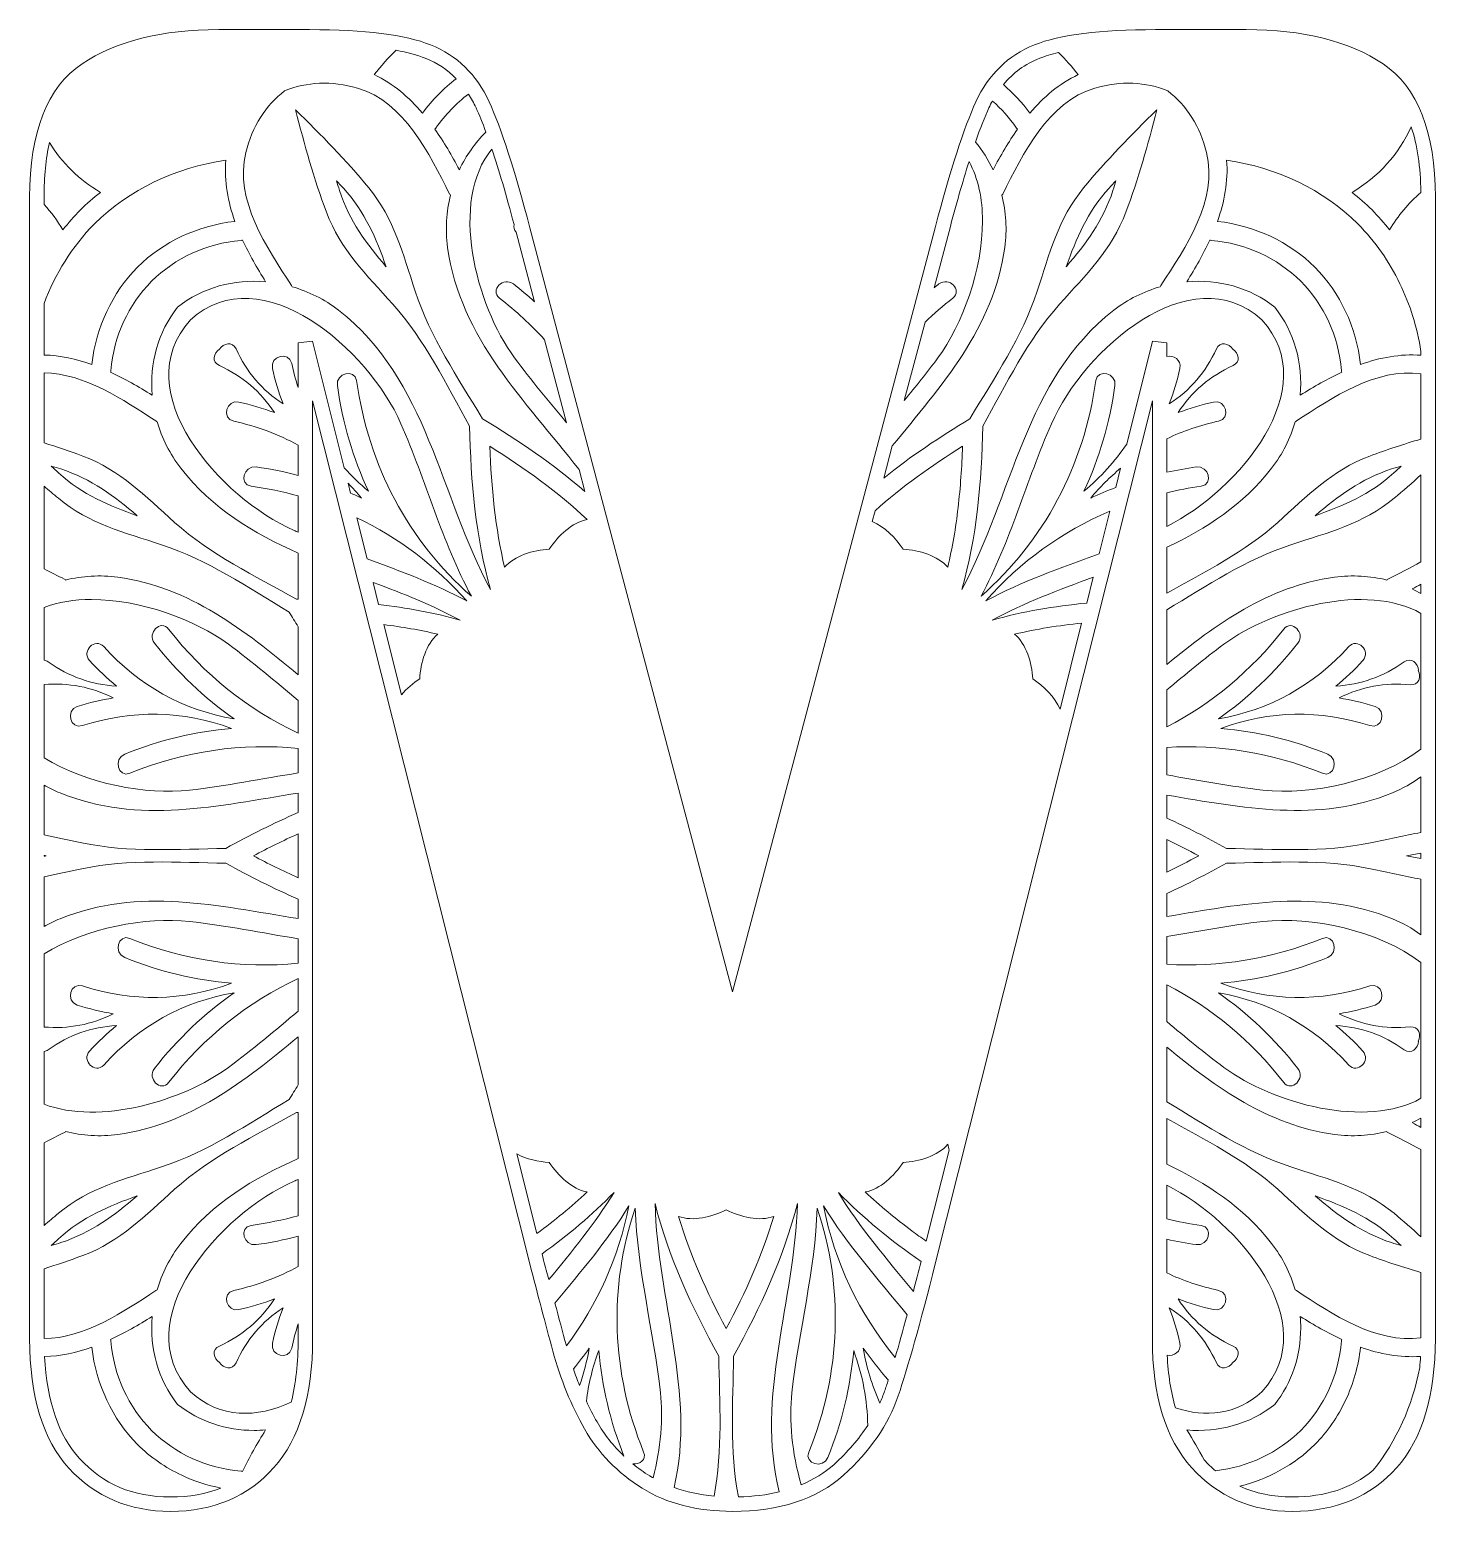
# Model space of a CAD drawing. Extents: x -703 to 2528, y -2539 to -41.
# Drawn here: x 574.6 to 965.4, y -1495.9 to -1084.1 of the extents above; entities that cross this region are included whole.
import ezdxf

# ---------------------------------------------------------------- set-up
doc = ezdxf.new("R2010")
doc.units = 0
doc.header["$MEASUREMENT"] = 0
doc.layers.add('Layer 1', color=7, linetype='Continuous', lineweight=0)

msp = doc.modelspace()

# ---------------------------------------------------------------- linework, layer by layer
at = {"layer": 'Layer 1'}
for points, knots in [([(950.86, -1093.55), (941.43, -1087.25), (928.64, -1084.05), (912.8, -1084.05), (912.8, -1084.05), (887.64, -1084.05), (887.64, -1084.05), (872.11, -1084.05), (861.08, -1085.44), (853.92, -1088.29), (846.64, -1091.21), (841.16, -1096.53), (837.67, -1104.09), (834.36, -1111.28), (830.54, -1123.08), (826.34, -1139.16), (826.34, -1139.16), (770, -1351.55), (770, -1351.55), (770, -1351.55), (713.66, -1139.16), (713.66, -1139.16), (709.45, -1123.05), (705.64, -1111.25), (702.33, -1104.09), (698.84, -1096.53), (693.38, -1091.21), (686.08, -1088.29), (678.92, -1085.44), (667.91, -1084.05), (652.37, -1084.05), (652.37, -1084.05), (627.2, -1084.05), (627.2, -1084.05), (611.37, -1084.05), (598.57, -1087.25), (589.15, -1093.55), (579.48, -1100.03), (574.59, -1112.51), (574.59, -1130.64), (574.59, -1130.64), (574.59, -1447.99), (574.59, -1447.99), (574.59, -1463.94), (578.25, -1476.04), (585.5, -1483.95), (592.79, -1491.91), (602.32, -1495.95), (613.78, -1495.95), (625.64, -1495.95), (635.29, -1491.86), (642.5, -1483.79), (649.65, -1475.79), (653.26, -1463.74), (653.26, -1447.99), (653.26, -1447.99), (653.26, -1187.28), (653.26, -1187.28), (653.26, -1187.28), (713.62, -1427.14), (713.62, -1427.14), (713.62, -1427.14), (713.63, -1427.15), (713.63, -1427.15), (715.84, -1435.64), (718, -1443.79), (720.05, -1451.38), (722.18, -1459.26), (725.16, -1466.55), (728.87, -1473.05), (732.66, -1479.7), (738.04, -1485.22), (744.87, -1489.49), (751.72, -1493.78), (760.18, -1495.95), (770, -1495.95), (783.03, -1495.95), (793.42, -1492.55), (800.89, -1485.86), (808.22, -1479.28), (813.34, -1471.86), (816.08, -1463.82), (818.72, -1456.07), (822.18, -1443.73), (826.39, -1427.14), (826.39, -1427.14), (886.73, -1187.28), (886.73, -1187.28), (886.73, -1187.28), (886.73, -1447.99), (886.73, -1447.99), (886.73, -1463.75), (890.41, -1475.8), (897.65, -1483.8), (904.93, -1491.86), (914.37, -1495.95), (925.66, -1495.95), (937.7, -1495.95), (947.45, -1491.86), (954.66, -1483.79), (961.79, -1475.79), (965.41, -1463.74), (965.41, -1447.99), (965.41, -1447.99), (965.41, -1130.64), (965.41, -1130.64), (965.41, -1112.51), (960.51, -1100.03), (950.86, -1093.55)], [0, 0, 0, 0, 1, 1, 1, 2, 2, 2, 3, 3, 3, 4, 4, 4, 5, 5, 5, 6, 6, 6, 7, 7, 7, 8, 8, 8, 9, 9, 9, 10, 10, 10, 11, 11, 11, 12, 12, 12, 13, 13, 13, 14, 14, 14, 15, 15, 15, 16, 16, 16, 17, 17, 17, 18, 18, 18, 19, 19, 19, 20, 20, 20, 21, 21, 21, 22, 22, 22, 23, 23, 23, 24, 24, 24, 25, 25, 25, 26, 26, 26, 27, 27, 27, 28, 28, 28, 29, 29, 29, 30, 30, 30, 31, 31, 31, 32, 32, 32, 33, 33, 33, 34, 34, 34, 35, 35, 35, 36, 36, 36, 36]), ([(683.81, -1107.25), (680.05, -1102.83), (675.69, -1099.09), (670.38, -1096.55), (672.28, -1094.13), (674.31, -1091.88), (676.45, -1089.79), (679.64, -1090.38), (682.36, -1091.12), (684.59, -1092.01), (687.95, -1093.35), (690.8, -1095.24), (693.21, -1097.69), (689.71, -1100.36), (686.55, -1103.56), (683.81, -1107.25)], [0, 0, 0, 0, 1, 1, 1, 2, 2, 2, 3, 3, 3, 4, 4, 4, 5, 5, 5, 5]), ([(866.12, -1096.55), (860.8, -1099.09), (856.44, -1102.83), (852.69, -1107.25), (850.48, -1104.28), (848, -1101.64), (845.3, -1099.33), (847.99, -1096.06), (851.34, -1093.64), (855.41, -1092.01), (856.93, -1091.4), (858.69, -1090.87), (860.66, -1090.4), (862.57, -1092.32), (864.4, -1094.37), (866.12, -1096.55)], [0, 0, 0, 0, 1, 1, 1, 2, 2, 2, 3, 3, 3, 4, 4, 4, 5, 5, 5, 5]), ([(728.97, -1212.47), (720.26, -1204.9), (710.45, -1198.24), (700.47, -1192.21), (693.59, -1180.66), (686.03, -1169.63), (681.78, -1156.75), (678.34, -1146.32), (676.02, -1136.73), (668.86, -1128.04), (662.57, -1120.39), (655.65, -1113.28), (648.51, -1106.35), (650.97, -1115.99), (653.66, -1125.53), (657.13, -1134.81), (661.08, -1145.37), (668.24, -1152.17), (675.55, -1160.36), (684.58, -1170.46), (690.34, -1182.54), (696.91, -1194.26), (697.22, -1209.64), (698.62, -1225.3), (702.74, -1239.72), (688.54, -1213.56), (685.32, -1181.35), (660.49, -1162.07), (656.55, -1159.01), (652.13, -1156.83), (647.56, -1155.51), (647.51, -1155.39), (647.45, -1155.27), (647.37, -1155.15), (640.57, -1144.7), (631.46, -1131.46), (634.69, -1118.24), (636.47, -1110.95), (640.27, -1105.09), (645.49, -1101.08), (651.56, -1098.56), (658.54, -1098.21), (665.74, -1100.31), (678.79, -1104.13), (685.72, -1118.64), (691.36, -1129.75), (691.42, -1129.88), (691.51, -1129.93), (691.59, -1130.04), (690.44, -1134.68), (690.12, -1139.61), (690.79, -1144.57), (694.28, -1169.9), (712.34, -1187.12), (727.34, -1206.32), (727.34, -1206.32), (728.97, -1212.47), (728.97, -1212.47)], [0, 0, 0, 0, 1, 1, 1, 2, 2, 2, 3, 3, 3, 4, 4, 4, 5, 5, 5, 6, 6, 6, 7, 7, 7, 8, 8, 8, 9, 9, 9, 10, 10, 10, 11, 11, 11, 12, 12, 12, 13, 13, 13, 14, 14, 14, 15, 15, 15, 16, 16, 16, 17, 17, 17, 18, 18, 18, 19, 19, 19, 19]), ([(814.39, -1199.79), (828.09, -1183.08), (842.61, -1167), (845.7, -1144.57), (846.38, -1139.61), (846.06, -1134.68), (844.9, -1130.04), (844.98, -1129.93), (845.08, -1129.88), (845.13, -1129.75), (850.78, -1118.64), (857.7, -1104.13), (870.76, -1100.31), (877.96, -1098.21), (884.93, -1098.56), (891, -1101.08), (896.23, -1105.09), (900.02, -1110.95), (901.81, -1118.24), (905.03, -1131.46), (895.92, -1144.7), (889.12, -1155.15), (889.04, -1155.27), (888.99, -1155.39), (888.93, -1155.51), (884.36, -1156.83), (879.95, -1159.01), (876.01, -1162.07), (851.18, -1181.35), (847.95, -1213.56), (833.75, -1239.72), (837.88, -1225.3), (839.27, -1209.64), (839.59, -1194.26), (846.15, -1182.54), (851.92, -1170.46), (860.95, -1160.36), (868.25, -1152.17), (875.41, -1145.37), (879.36, -1134.81), (882.84, -1125.53), (885.53, -1115.99), (887.98, -1106.35), (880.85, -1113.28), (873.93, -1120.39), (867.63, -1128.04), (860.47, -1136.73), (858.15, -1146.32), (854.72, -1156.75), (850.46, -1169.63), (842.9, -1180.66), (836.02, -1192.21), (827.73, -1197.22), (819.55, -1202.67), (812.03, -1208.71), (812.03, -1208.71), (814.39, -1199.79), (814.39, -1199.79)], [0, 0, 0, 0, 1, 1, 1, 2, 2, 2, 3, 3, 3, 4, 4, 4, 5, 5, 5, 6, 6, 6, 7, 7, 7, 8, 8, 8, 9, 9, 9, 10, 10, 10, 11, 11, 11, 12, 12, 12, 13, 13, 13, 14, 14, 14, 15, 15, 15, 16, 16, 16, 17, 17, 17, 18, 18, 18, 19, 19, 19, 19]), ([(694.07, -1123.01), (691.97, -1119.09), (689.75, -1115.27), (687.27, -1111.73), (687.36, -1111.62), (687.45, -1111.53), (687.54, -1111.4), (690.11, -1107.69), (693.17, -1104.54), (696.6, -1101.97), (697.36, -1103.16), (698.07, -1104.4), (698.7, -1105.76), (699.58, -1107.67), (700.5, -1109.94), (701.45, -1112.53), (698.41, -1115.52), (695.91, -1119.08), (694.07, -1123.01)], [0, 0, 0, 0, 1, 1, 1, 2, 2, 2, 3, 3, 3, 4, 4, 4, 5, 5, 5, 6, 6, 6, 6]), ([(842.26, -1103.89), (844.74, -1106.06), (846.99, -1108.56), (848.95, -1111.4), (849.04, -1111.53), (849.13, -1111.62), (849.24, -1111.73), (846.75, -1115.27), (844.52, -1119.09), (842.43, -1123.01), (841.12, -1120.23), (839.48, -1117.63), (837.56, -1115.29), (838.87, -1111.51), (840.12, -1108.32), (841.3, -1105.76), (841.6, -1105.11), (841.93, -1104.5), (842.26, -1103.89)], [0, 0, 0, 0, 1, 1, 1, 2, 2, 2, 3, 3, 3, 4, 4, 4, 5, 5, 5, 6, 6, 6, 6]), ([(952.68, -1139.72), (951.15, -1137.78), (949.52, -1135.94), (947.8, -1134.16), (946.02, -1132.44), (944.18, -1130.81), (942.24, -1129.28), (949.52, -1125.04), (955.38, -1118.55), (958.7, -1111.05), (960.39, -1116.12), (961.29, -1122.2), (961.39, -1129.29), (957.96, -1132.23), (954.98, -1135.76), (952.68, -1139.72)], [0, 0, 0, 0, 1, 1, 1, 2, 2, 2, 3, 3, 3, 4, 4, 4, 5, 5, 5, 5]), ([(578.59, -1130.64), (578.59, -1124.94), (579.1, -1119.87), (580.09, -1115.43), (583.53, -1121.06), (588.43, -1125.89), (594.25, -1129.28), (592.31, -1130.81), (590.47, -1132.44), (588.69, -1134.16), (586.97, -1135.94), (585.34, -1137.78), (583.81, -1139.72), (582.33, -1137.17), (580.57, -1134.81), (578.59, -1132.66), (578.59, -1132.66), (578.59, -1130.64), (578.59, -1130.64)], [0, 0, 0, 0, 1, 1, 1, 2, 2, 2, 3, 3, 3, 4, 4, 4, 5, 5, 5, 6, 6, 6, 6]), ([(709.84, -1140.37), (709.84, -1140.37), (714.97, -1159.69), (714.97, -1159.69), (713.09, -1157.98), (711.13, -1156.34), (709.1, -1154.75), (706.34, -1152.6), (702.43, -1156.5), (705.23, -1158.69), (709.8, -1162.24), (713.98, -1166.12), (717.77, -1170.26), (717.77, -1170.26), (723.89, -1193.32), (723.89, -1193.32), (718.98, -1187.42), (714.01, -1181.54), (709.43, -1175.33), (698.53, -1160.55), (691.23, -1131.62), (703.11, -1117.24), (705.04, -1123), (707.1, -1130.03), (709.29, -1138.26), (709.12, -1138.95), (709.27, -1139.7), (709.84, -1140.37)], [0, 0, 0, 0, 1, 1, 1, 2, 2, 2, 3, 3, 3, 4, 4, 4, 5, 5, 5, 6, 6, 6, 7, 7, 7, 8, 8, 8, 9, 9, 9, 9]), ([(578.59, -1160.18), (581.7, -1151.87), (586.41, -1144.4), (592.59, -1138.06), (602.42, -1128.49), (614.92, -1122.43), (629.1, -1120.37), (628.65, -1126.26), (629.71, -1131.9), (631.66, -1137.34), (621.19, -1138.56), (611.83, -1142.98), (604.58, -1150.05), (597.51, -1157.3), (593.09, -1166.66), (591.87, -1177.13), (587.57, -1175.59), (583.15, -1174.62), (578.59, -1174.5), (578.59, -1174.5), (578.59, -1160.18), (578.59, -1160.18)], [0, 0, 0, 0, 1, 1, 1, 2, 2, 2, 3, 3, 3, 4, 4, 4, 5, 5, 5, 6, 6, 6, 7, 7, 7, 7]), ([(827.39, -1154.75), (826.94, -1155.11), (826.5, -1155.48), (826.05, -1155.84), (826.05, -1155.84), (830.21, -1140.17), (830.21, -1140.17), (832.15, -1132.73), (834.01, -1126.24), (835.76, -1120.72), (838.37, -1125.44), (839.5, -1131.18), (839.5, -1137.26), (839.5, -1150.75), (834.01, -1165.92), (827.06, -1175.33), (824.08, -1179.37), (820.94, -1183.26), (817.75, -1187.12), (817.75, -1187.12), (823.52, -1165.38), (823.52, -1165.38), (825.97, -1163.05), (828.54, -1160.81), (831.26, -1158.69), (834.06, -1156.5), (830.15, -1152.6), (827.39, -1154.75)], [0, 0, 0, 0, 1, 1, 1, 2, 2, 2, 3, 3, 3, 4, 4, 4, 5, 5, 5, 6, 6, 6, 7, 7, 7, 8, 8, 8, 9, 9, 9, 9]), ([(931.92, -1150.05), (924.66, -1142.98), (915.3, -1138.56), (904.83, -1137.34), (906.78, -1131.9), (907.84, -1126.26), (907.39, -1120.37), (921.58, -1122.43), (934.08, -1128.49), (943.9, -1138.06), (948.69, -1142.98), (952.6, -1148.55), (955.57, -1154.69), (958.38, -1160.5), (960.35, -1166.81), (961.41, -1173.51), (961.41, -1173.51), (961.41, -1174.57), (961.41, -1174.57), (955.59, -1174.15), (950.01, -1175.2), (944.62, -1177.13), (943.4, -1166.66), (938.98, -1157.3), (931.92, -1150.05)], [0, 0, 0, 0, 1, 1, 1, 2, 2, 2, 3, 3, 3, 4, 4, 4, 5, 5, 5, 6, 6, 6, 7, 7, 7, 8, 8, 8, 8]), ([(673.7, -1149.95), (673.7, -1149.95), (673.66, -1149.9), (673.66, -1149.9), (668.32, -1143.7), (663.48, -1137.24), (660.71, -1128.73), (660.43, -1127.84), (660.18, -1126.95), (659.9, -1126.06), (660.53, -1126.74), (661.19, -1127.4), (661.81, -1128.09), (667.82, -1134.76), (670.99, -1142.2), (673.7, -1149.95)], [0, 0, 0, 0, 1, 1, 1, 2, 2, 2, 3, 3, 3, 4, 4, 4, 5, 5, 5, 5]), ([(862.79, -1149.95), (865.51, -1142.2), (868.68, -1134.76), (874.68, -1128.09), (875.31, -1127.4), (875.97, -1126.74), (876.59, -1126.06), (876.31, -1126.95), (876.06, -1127.84), (875.78, -1128.73), (873.01, -1137.24), (868.17, -1143.7), (862.83, -1149.9), (862.83, -1149.9), (862.79, -1149.95), (862.79, -1149.95)], [0, 0, 0, 0, 1, 1, 1, 2, 2, 2, 3, 3, 3, 4, 4, 4, 5, 5, 5, 5]), ([(608.66, -1185.66), (604.87, -1183.3), (601.02, -1181.1), (597.09, -1179.27), (597.11, -1179.12), (597.19, -1179.01), (597.2, -1178.86), (597.99, -1169.16), (602.03, -1160.59), (608.5, -1153.97), (615.12, -1147.5), (623.69, -1143.46), (633.39, -1142.67), (633.54, -1142.66), (633.65, -1142.58), (633.8, -1142.55), (635.63, -1146.49), (637.83, -1150.34), (640.19, -1154.13), (631.42, -1153.36), (622.63, -1155.69), (615.74, -1161.21), (610.22, -1168.1), (607.9, -1176.89), (608.66, -1185.66)], [0, 0, 0, 0, 1, 1, 1, 2, 2, 2, 3, 3, 3, 4, 4, 4, 5, 5, 5, 6, 6, 6, 7, 7, 7, 8, 8, 8, 8]), ([(920.75, -1161.21), (913.86, -1155.69), (905.07, -1153.36), (896.31, -1154.13), (898.67, -1150.34), (900.87, -1146.49), (902.7, -1142.55), (902.84, -1142.58), (902.95, -1142.66), (903.11, -1142.67), (912.8, -1143.46), (921.38, -1147.5), (927.99, -1153.97), (934.46, -1160.59), (938.51, -1169.16), (939.29, -1178.86), (939.3, -1179.01), (939.38, -1179.12), (939.41, -1179.27), (935.47, -1181.1), (931.63, -1183.3), (927.85, -1185.66), (928.59, -1176.89), (926.27, -1168.1), (920.75, -1161.21)], [0, 0, 0, 0, 1, 1, 1, 2, 2, 2, 3, 3, 3, 4, 4, 4, 5, 5, 5, 6, 6, 6, 7, 7, 7, 8, 8, 8, 8]), ([(649.26, -1183.57), (648.55, -1181.38), (647.93, -1179.13), (647.44, -1176.83), (646.68, -1173.34), (641.35, -1174.76), (642.1, -1178.22), (642.84, -1181.64), (643.86, -1184.91), (645.05, -1188.1), (639.23, -1184.3), (634.88, -1179.19), (631.97, -1172.8), (630.96, -1170.57), (628.43, -1171.22), (627.39, -1172.86), (625.75, -1173.9), (625.1, -1176.43), (627.33, -1177.44), (633.72, -1180.35), (638.83, -1184.7), (642.63, -1190.52), (639.44, -1189.33), (636.17, -1188.31), (632.75, -1187.57), (629.29, -1186.82), (627.87, -1192.15), (631.36, -1192.91), (637.78, -1194.29), (643.77, -1196.53), (649.26, -1199.59), (649.26, -1199.59), (649.26, -1207.95), (649.26, -1207.95), (645.45, -1206.96), (641.54, -1206.18), (637.55, -1205.62), (634.08, -1205.15), (632.64, -1210.48), (636.16, -1210.97), (640.64, -1211.59), (645.01, -1212.49), (649.26, -1213.66), (649.26, -1213.66), (649.26, -1223.77), (649.26, -1223.77), (648.88, -1223.61), (648.5, -1223.45), (648.12, -1223.28), (627.63, -1214.33), (601.25, -1184.56), (619.28, -1164.75), (639.09, -1146.72), (668.86, -1173.1), (677.81, -1193.59), (684.76, -1209.52), (689.23, -1226.33), (697.4, -1241.57), (679.88, -1226.15), (668.8, -1205.33), (665.5, -1181.63), (665.01, -1178.11), (659.68, -1179.54), (660.15, -1183.02), (661.6, -1193.39), (664.54, -1203.21), (668.78, -1212.33), (666.36, -1210.32), (664.12, -1208.15), (662.07, -1205.86), (662.07, -1205.86), (653.21, -1170.64), (653.21, -1170.64), (653.21, -1170.64), (649.26, -1171.13), (649.26, -1171.13), (649.26, -1171.13), (649.26, -1183.57), (649.26, -1183.57)], [0, 0, 0, 0, 1, 1, 1, 2, 2, 2, 3, 3, 3, 4, 4, 4, 5, 5, 5, 6, 6, 6, 7, 7, 7, 8, 8, 8, 9, 9, 9, 10, 10, 10, 11, 11, 11, 12, 12, 12, 13, 13, 13, 14, 14, 14, 15, 15, 15, 16, 16, 16, 17, 17, 17, 18, 18, 18, 19, 19, 19, 20, 20, 20, 21, 21, 21, 22, 22, 22, 23, 23, 23, 24, 24, 24, 25, 25, 25, 26, 26, 26, 26]), ([(867.71, -1212.33), (871.95, -1203.21), (874.89, -1193.39), (876.34, -1183.02), (876.82, -1179.54), (871.5, -1178.11), (871, -1181.63), (867.7, -1205.33), (856.61, -1226.15), (839.1, -1241.57), (847.26, -1226.33), (851.73, -1209.52), (858.68, -1193.59), (867.63, -1173.1), (897.41, -1146.72), (917.21, -1164.75), (934.56, -1183.8), (910.8, -1212.08), (890.73, -1222.17), (890.73, -1222.17), (890.73, -1212.78), (890.73, -1212.78), (893.88, -1212.04), (897.08, -1211.42), (900.34, -1210.97), (903.85, -1210.48), (902.42, -1205.15), (898.94, -1205.62), (896.17, -1206.01), (893.43, -1206.51), (890.73, -1207.11), (890.73, -1207.11), (890.73, -1197.78), (890.73, -1197.78), (895.24, -1195.64), (900.05, -1194), (905.14, -1192.91), (908.62, -1192.15), (907.2, -1186.82), (903.74, -1187.57), (900.32, -1188.31), (897.05, -1189.33), (893.87, -1190.52), (897.66, -1184.7), (902.78, -1180.35), (909.17, -1177.44), (911.39, -1176.43), (910.74, -1173.9), (909.1, -1172.86), (908.07, -1171.22), (905.53, -1170.57), (904.53, -1172.8), (901.61, -1179.19), (897.26, -1184.3), (891.44, -1188.1), (892.63, -1184.91), (893.65, -1181.64), (894.4, -1178.22), (894.91, -1175.82), (892.51, -1174.41), (890.73, -1174.92), (890.73, -1174.92), (890.73, -1171.13), (890.73, -1171.13), (890.73, -1171.13), (886.79, -1170.64), (886.79, -1170.64), (886.79, -1170.64), (879.6, -1199.25), (879.6, -1199.25), (876.33, -1204.08), (872.36, -1208.47), (867.71, -1212.33)], [0, 0, 0, 0, 1, 1, 1, 2, 2, 2, 3, 3, 3, 4, 4, 4, 5, 5, 5, 6, 6, 6, 7, 7, 7, 8, 8, 8, 9, 9, 9, 10, 10, 10, 11, 11, 11, 12, 12, 12, 13, 13, 13, 14, 14, 14, 15, 15, 15, 16, 16, 16, 17, 17, 17, 18, 18, 18, 19, 19, 19, 20, 20, 20, 21, 21, 21, 22, 22, 22, 23, 23, 23, 24, 24, 24, 24]), ([(961.41, -1197.86), (956.61, -1199.29), (951.84, -1200.84), (947.15, -1202.6), (936.6, -1206.55), (929.8, -1213.71), (921.6, -1221.02), (912.37, -1229.27), (901.49, -1234.8), (890.73, -1240.7), (890.73, -1240.7), (890.73, -1227.95), (890.73, -1227.95), (901.77, -1222.77), (911.93, -1216.21), (919.89, -1205.95), (922.95, -1202.02), (925.13, -1197.6), (926.45, -1193.03), (926.57, -1192.98), (926.69, -1192.92), (926.81, -1192.84), (936.65, -1186.44), (948.97, -1177.99), (961.41, -1179.72), (961.41, -1179.72), (961.41, -1197.86), (961.41, -1197.86)], [0, 0, 0, 0, 1, 1, 1, 2, 2, 2, 3, 3, 3, 4, 4, 4, 5, 5, 5, 6, 6, 6, 7, 7, 7, 8, 8, 8, 9, 9, 9, 9]), ([(649.26, -1242.39), (649.11, -1242.38), (648.95, -1242.38), (648.79, -1242.37), (637.07, -1235.81), (624.99, -1230.04), (614.89, -1221.02), (606.7, -1213.71), (599.9, -1206.55), (589.34, -1202.6), (585.79, -1201.27), (582.2, -1200.06), (578.59, -1198.93), (578.59, -1198.93), (578.59, -1179.49), (578.59, -1179.49), (589.82, -1179.56), (600.77, -1187.04), (609.68, -1192.84), (609.8, -1192.92), (609.92, -1192.98), (610.04, -1193.03), (611.36, -1197.6), (613.54, -1202.02), (616.6, -1205.95), (625.4, -1217.28), (636.89, -1224.11), (649.26, -1229.54), (649.26, -1229.54), (649.26, -1242.39), (649.26, -1242.39)], [0, 0, 0, 0, 1, 1, 1, 2, 2, 2, 3, 3, 3, 4, 4, 4, 5, 5, 5, 6, 6, 6, 7, 7, 7, 8, 8, 8, 9, 9, 9, 10, 10, 10, 10]), ([(729.59, -1220.27), (725.46, -1220.99), (721.46, -1224.75), (719.05, -1228.51), (714.6, -1228.72), (709.34, -1230.3), (706.65, -1233.52), (704.06, -1222.7), (702.94, -1211.26), (702.53, -1199.88), (712.17, -1205.93), (721.51, -1212.62), (729.59, -1220.27)], [0, 0, 0, 0, 1, 1, 1, 2, 2, 2, 3, 3, 3, 4, 4, 4, 4]), ([(833.97, -1199.88), (833.77, -1205.57), (833.37, -1211.27), (832.72, -1216.91), (832.07, -1222.54), (831.14, -1228.11), (829.84, -1233.52), (827.15, -1230.3), (821.89, -1228.72), (817.45, -1228.51), (815.41, -1225.34), (812.24, -1222.17), (808.81, -1220.82), (808.81, -1220.82), (809.62, -1217.79), (809.62, -1217.79), (817.04, -1211.17), (825.39, -1205.26), (833.97, -1199.88)], [0, 0, 0, 0, 1, 1, 1, 2, 2, 2, 3, 3, 3, 4, 4, 4, 5, 5, 5, 6, 6, 6, 6]), ([(580.59, -1205.37), (581.49, -1205.65), (582.37, -1205.9), (583.26, -1206.18), (591.77, -1208.95), (598.23, -1213.79), (604.43, -1219.13), (604.43, -1219.13), (604.48, -1219.17), (604.48, -1219.17), (596.73, -1216.46), (589.29, -1213.29), (582.62, -1207.28), (581.93, -1206.66), (581.27, -1205.99), (580.59, -1205.37)], [0, 0, 0, 0, 1, 1, 1, 2, 2, 2, 3, 3, 3, 4, 4, 4, 5, 5, 5, 5]), ([(876.56, -1211.34), (874.21, -1212.23), (871.9, -1213.2), (869.63, -1214.25), (872.17, -1211.2), (874.94, -1208.44), (877.9, -1205.98), (877.9, -1205.98), (876.56, -1211.34), (876.56, -1211.34)], [0, 0, 0, 0, 1, 1, 1, 2, 2, 2, 3, 3, 3, 3]), ([(932.01, -1219.17), (932.01, -1219.17), (932.06, -1219.13), (932.06, -1219.13), (938.27, -1213.79), (944.72, -1208.95), (953.24, -1206.18), (954.12, -1205.9), (955.01, -1205.65), (955.91, -1205.37), (955.22, -1205.99), (954.56, -1206.66), (953.87, -1207.28), (947.2, -1213.29), (939.77, -1216.46), (932.01, -1219.17)], [0, 0, 0, 0, 1, 1, 1, 2, 2, 2, 3, 3, 3, 4, 4, 4, 5, 5, 5, 5]), ([(649.26, -1263.4), (634.29, -1251.05), (619.27, -1239.04), (599.1, -1236.26), (594.14, -1235.59), (589.21, -1235.9), (584.57, -1237.06), (584.46, -1236.98), (584.41, -1236.89), (584.28, -1236.83), (582.45, -1235.9), (580.53, -1234.94), (578.59, -1233.92), (578.59, -1233.92), (578.59, -1210.95), (578.59, -1210.95), (579.9, -1212.09), (581.22, -1213.23), (582.57, -1214.33), (591.27, -1221.49), (600.85, -1223.81), (611.28, -1227.25), (624.16, -1231.5), (635.19, -1239.06), (646.74, -1245.94), (647.57, -1247.31), (648.41, -1248.68), (649.26, -1250.04), (649.26, -1250.04), (649.26, -1263.4), (649.26, -1263.4)], [0, 0, 0, 0, 1, 1, 1, 2, 2, 2, 3, 3, 3, 4, 4, 4, 5, 5, 5, 6, 6, 6, 7, 7, 7, 8, 8, 8, 9, 9, 9, 10, 10, 10, 10]), ([(663.15, -1210.15), (664.43, -1211.46), (665.67, -1212.82), (666.86, -1214.25), (665.87, -1213.79), (664.86, -1213.35), (663.84, -1212.92), (663.84, -1212.92), (663.15, -1210.15), (663.15, -1210.15)], [0, 0, 0, 0, 1, 1, 1, 2, 2, 2, 3, 3, 3, 3]), ([(961.41, -1232.03), (958.28, -1233.78), (955.13, -1235.35), (952.22, -1236.83), (952.08, -1236.89), (952.03, -1236.98), (951.92, -1237.06), (947.28, -1235.9), (942.35, -1235.59), (937.39, -1236.26), (918.8, -1238.82), (904.58, -1249.24), (890.73, -1260.52), (890.73, -1260.52), (890.73, -1245.35), (890.73, -1245.35), (901.93, -1238.63), (912.7, -1231.38), (925.21, -1227.25), (935.64, -1223.81), (945.23, -1221.49), (953.93, -1214.33), (956.48, -1212.23), (958.97, -1210.05), (961.41, -1207.83), (961.41, -1207.83), (961.41, -1232.03), (961.41, -1232.03)], [0, 0, 0, 0, 1, 1, 1, 2, 2, 2, 3, 3, 3, 4, 4, 4, 5, 5, 5, 6, 6, 6, 7, 7, 7, 8, 8, 8, 9, 9, 9, 9]), ([(840.4, -1242.87), (850, -1231.95), (861.7, -1223.54), (874.89, -1217.95), (874.89, -1217.95), (871.92, -1229.75), (871.92, -1229.75), (861.2, -1233.69), (850.45, -1237.47), (840.4, -1242.87)], [0, 0, 0, 0, 1, 1, 1, 2, 2, 2, 3, 3, 3, 3]), ([(696.1, -1242.87), (687.25, -1238.12), (677.87, -1234.63), (668.43, -1231.17), (668.43, -1231.17), (665.56, -1219.73), (665.56, -1219.73), (677.13, -1225.27), (687.46, -1233.06), (696.1, -1242.87)], [0, 0, 0, 0, 1, 1, 1, 2, 2, 2, 3, 3, 3, 3]), ([(670.08, -1237.7), (678.34, -1240.8), (686.56, -1244.03), (694.25, -1248.21), (686.96, -1246.12), (679.35, -1244.74), (671.62, -1243.84), (671.62, -1243.84), (670.08, -1237.7), (670.08, -1237.7)], [0, 0, 0, 0, 1, 1, 1, 2, 2, 2, 3, 3, 3, 3]), ([(868.47, -1243.45), (859.51, -1244.33), (850.66, -1245.8), (842.24, -1248.21), (851.14, -1243.38), (860.74, -1239.82), (870.29, -1236.25), (870.29, -1236.25), (868.47, -1243.45), (868.47, -1243.45)], [0, 0, 0, 0, 1, 1, 1, 2, 2, 2, 3, 3, 3, 3]), ([(961.41, -1284.06), (949.64, -1293.04), (930.79, -1296.95), (917.49, -1295.46), (908.49, -1294.45), (899.62, -1292.73), (890.73, -1291.24), (890.73, -1291.24), (890.73, -1283.58), (890.73, -1283.58), (905.23, -1282.65), (919.9, -1285.05), (934.01, -1290.77), (937.31, -1292.11), (938.73, -1286.78), (935.48, -1285.45), (925.78, -1281.53), (915.8, -1279.17), (905.79, -1278.28), (919.27, -1273.28), (933.38, -1273.08), (947.2, -1277.53), (950.6, -1278.64), (952.03, -1273.31), (948.66, -1272.22), (945.33, -1271.14), (941.98, -1270.4), (938.64, -1269.83), (944.83, -1266.69), (951.43, -1265.48), (958.42, -1266.16), (960.86, -1266.39), (961.56, -1263.88), (960.65, -1262.16), (960.65, -1262.16), (960.7, -1262.16), (960.7, -1262.16), (960.62, -1260.21), (958.71, -1258.4), (956.72, -1259.81), (951, -1263.89), (944.68, -1266.16), (937.75, -1266.52), (940.36, -1264.37), (942.89, -1262.04), (945.24, -1259.44), (947.61, -1256.81), (943.7, -1252.93), (941.32, -1255.57), (931.57, -1266.35), (919.26, -1273.23), (905.08, -1275.64), (913.3, -1269.87), (920.77, -1262.83), (927.21, -1254.57), (929.36, -1251.81), (925.46, -1247.9), (923.27, -1250.7), (914.24, -1262.3), (903.2, -1271.47), (890.73, -1277.89), (890.73, -1277.89), (890.73, -1267.62), (890.73, -1267.62), (895.94, -1263.28), (901.16, -1258.94), (906.63, -1254.9), (920.35, -1244.78), (946.27, -1237.76), (961.41, -1246.31), (961.41, -1246.31), (961.41, -1284.06), (961.41, -1284.06)], [0, 0, 0, 0, 1, 1, 1, 2, 2, 2, 3, 3, 3, 4, 4, 4, 5, 5, 5, 6, 6, 6, 7, 7, 7, 8, 8, 8, 9, 9, 9, 10, 10, 10, 11, 11, 11, 12, 12, 12, 13, 13, 13, 14, 14, 14, 15, 15, 15, 16, 16, 16, 17, 17, 17, 18, 18, 18, 19, 19, 19, 20, 20, 20, 21, 21, 21, 22, 22, 22, 23, 23, 23, 24, 24, 24, 24]), ([(961.41, -1240.81), (960.61, -1240.36), (959.79, -1239.93), (958.95, -1239.54), (959.78, -1239.1), (960.6, -1238.64), (961.41, -1238.19), (961.41, -1238.19), (961.41, -1240.81), (961.41, -1240.81)], [0, 0, 0, 0, 1, 1, 1, 2, 2, 2, 3, 3, 3, 3]), ([(649.26, -1279.6), (635.35, -1273.14), (623.09, -1263.37), (613.22, -1250.7), (611.03, -1247.9), (607.13, -1251.81), (609.28, -1254.57), (615.73, -1262.83), (623.19, -1269.87), (631.41, -1275.64), (617.24, -1273.23), (604.92, -1266.35), (595.18, -1255.57), (592.79, -1252.93), (588.88, -1256.81), (591.25, -1259.44), (593.6, -1262.04), (596.13, -1264.37), (598.74, -1266.52), (591.81, -1266.16), (585.5, -1263.89), (579.77, -1259.81), (579.37, -1259.52), (578.97, -1259.38), (578.59, -1259.33), (578.59, -1259.33), (578.59, -1244.66), (578.59, -1244.66), (582.57, -1243.15), (587.08, -1242.47), (591.8, -1242.47), (605.28, -1242.47), (620.45, -1247.96), (629.86, -1254.9), (636.57, -1259.85), (642.89, -1265.25), (649.26, -1270.53), (649.26, -1270.53), (649.26, -1279.6), (649.26, -1279.6)], [0, 0, 0, 0, 1, 1, 1, 2, 2, 2, 3, 3, 3, 4, 4, 4, 5, 5, 5, 6, 6, 6, 7, 7, 7, 8, 8, 8, 9, 9, 9, 10, 10, 10, 11, 11, 11, 12, 12, 12, 13, 13, 13, 13]), ([(688.05, -1252.12), (684.83, -1254.81), (683.25, -1260.07), (683.04, -1264.52), (681.23, -1265.68), (679.42, -1267.22), (677.94, -1268.96), (677.94, -1268.96), (673.03, -1249.45), (673.03, -1249.45), (678.12, -1250.08), (683.15, -1250.94), (688.05, -1252.12)], [0, 0, 0, 0, 1, 1, 1, 2, 2, 2, 3, 3, 3, 4, 4, 4, 4]), ([(861.06, -1272.94), (859.67, -1269.6), (856.56, -1266.51), (853.46, -1264.52), (853.24, -1260.07), (851.67, -1254.81), (848.44, -1252.12), (854.5, -1250.67), (860.75, -1249.69), (867.07, -1249.03), (867.07, -1249.03), (861.06, -1272.94), (861.06, -1272.94)], [0, 0, 0, 0, 1, 1, 1, 2, 2, 2, 3, 3, 3, 4, 4, 4, 4]), ([(649.26, -1290.67), (639.21, -1292.27), (629.19, -1294.32), (619, -1295.46), (606.96, -1296.81), (590.36, -1293.73), (578.59, -1286.46), (578.59, -1286.46), (578.59, -1266.13), (578.59, -1266.13), (585.38, -1265.56), (591.82, -1266.77), (597.85, -1269.83), (594.51, -1270.4), (591.16, -1271.14), (587.83, -1272.22), (584.46, -1273.31), (585.9, -1278.64), (589.29, -1277.53), (603.12, -1273.08), (617.22, -1273.28), (630.71, -1278.28), (620.7, -1279.17), (610.71, -1281.53), (601.01, -1285.45), (597.76, -1286.78), (599.18, -1292.11), (602.48, -1290.77), (617.73, -1284.59), (633.63, -1282.27), (649.26, -1283.86), (649.26, -1283.86), (649.26, -1290.67), (649.26, -1290.67)], [0, 0, 0, 0, 1, 1, 1, 2, 2, 2, 3, 3, 3, 4, 4, 4, 5, 5, 5, 6, 6, 6, 7, 7, 7, 8, 8, 8, 9, 9, 9, 10, 10, 10, 11, 11, 11, 11]), ([(961.41, -1307.24), (956.83, -1308), (952.25, -1309.11), (947.4, -1310.12), (934.14, -1312.88), (920.79, -1311.85), (907.36, -1311.66), (901.94, -1308.67), (896.38, -1305.82), (890.73, -1303.23), (890.73, -1303.23), (890.73, -1296.84), (890.73, -1296.84), (911.81, -1300.33), (932.73, -1304.66), (953.45, -1296.22), (956.32, -1295.05), (958.99, -1293.55), (961.41, -1291.8), (961.41, -1291.8), (961.41, -1307.24), (961.41, -1307.24)], [0, 0, 0, 0, 1, 1, 1, 2, 2, 2, 3, 3, 3, 4, 4, 4, 5, 5, 5, 6, 6, 6, 7, 7, 7, 7]), ([(649.26, -1301.67), (642.4, -1304.65), (635.67, -1308.06), (629.13, -1311.66), (615.7, -1311.85), (602.35, -1312.88), (589.09, -1310.12), (585.48, -1309.37), (582.01, -1308.56), (578.59, -1307.88), (578.59, -1307.88), (578.59, -1294.04), (578.59, -1294.04), (580.01, -1294.85), (581.49, -1295.59), (583.05, -1296.22), (604.92, -1305.13), (627.01, -1299.81), (649.26, -1296.27), (649.26, -1296.27), (649.26, -1301.67), (649.26, -1301.67)], [0, 0, 0, 0, 1, 1, 1, 2, 2, 2, 3, 3, 3, 4, 4, 4, 5, 5, 5, 6, 6, 6, 7, 7, 7, 7]), ([(649.26, -1319.85), (645.05, -1317.95), (640.89, -1315.88), (636.81, -1313.72), (640.89, -1311.55), (645.05, -1309.49), (649.26, -1307.58), (649.26, -1307.58), (649.26, -1319.85), (649.26, -1319.85)], [0, 0, 0, 0, 1, 1, 1, 2, 2, 2, 3, 3, 3, 3]), ([(890.73, -1309.21), (893.75, -1310.65), (896.74, -1312.15), (899.69, -1313.72), (896.74, -1315.28), (893.75, -1316.78), (890.73, -1318.22), (890.73, -1318.22), (890.73, -1309.21), (890.73, -1309.21)], [0, 0, 0, 0, 1, 1, 1, 2, 2, 2, 3, 3, 3, 3]), ([(578.59, -1313.61), (578.77, -1313.65), (578.96, -1313.68), (579.15, -1313.72), (578.96, -1313.75), (578.77, -1313.79), (578.59, -1313.82), (578.59, -1313.82), (578.59, -1313.61), (578.59, -1313.61)], [0, 0, 0, 0, 1, 1, 1, 2, 2, 2, 3, 3, 3, 3]), ([(961.41, -1314.43), (960.06, -1314.21), (958.7, -1313.97), (957.35, -1313.72), (958.7, -1313.46), (960.06, -1313.22), (961.41, -1313), (961.41, -1313), (961.41, -1314.43), (961.41, -1314.43)], [0, 0, 0, 0, 1, 1, 1, 2, 2, 2, 3, 3, 3, 3]), ([(649.26, -1331.16), (627.01, -1327.63), (604.92, -1322.3), (583.05, -1331.22), (581.49, -1331.84), (580.01, -1332.58), (578.59, -1333.39), (578.59, -1333.39), (578.59, -1319.55), (578.59, -1319.55), (582.01, -1318.87), (585.48, -1318.06), (589.09, -1317.31), (602.35, -1314.55), (615.7, -1315.59), (629.13, -1315.77), (635.67, -1319.38), (642.4, -1322.79), (649.26, -1325.76), (649.26, -1325.76), (649.26, -1331.16), (649.26, -1331.16)], [0, 0, 0, 0, 1, 1, 1, 2, 2, 2, 3, 3, 3, 4, 4, 4, 5, 5, 5, 6, 6, 6, 7, 7, 7, 7]), ([(961.41, -1335.64), (958.99, -1333.88), (956.32, -1332.38), (953.45, -1331.22), (932.73, -1322.77), (911.81, -1327.11), (890.73, -1330.59), (890.73, -1330.59), (890.73, -1324.2), (890.73, -1324.2), (896.38, -1321.61), (901.94, -1318.76), (907.36, -1315.77), (920.79, -1315.59), (934.14, -1314.55), (947.4, -1317.31), (952.25, -1318.32), (956.83, -1319.44), (961.41, -1320.19), (961.41, -1320.19), (961.41, -1335.64), (961.41, -1335.64)], [0, 0, 0, 0, 1, 1, 1, 2, 2, 2, 3, 3, 3, 4, 4, 4, 5, 5, 5, 6, 6, 6, 7, 7, 7, 7]), ([(649.26, -1343.58), (633.63, -1345.16), (617.73, -1342.85), (602.48, -1336.67), (599.18, -1335.33), (597.76, -1340.66), (601.01, -1341.98), (610.71, -1345.92), (620.7, -1348.28), (630.71, -1349.15), (617.22, -1354.15), (603.12, -1354.35), (589.29, -1349.9), (585.9, -1348.8), (584.46, -1354.13), (587.83, -1355.21), (591.16, -1356.29), (594.51, -1357.03), (597.85, -1357.6), (591.82, -1360.67), (585.38, -1361.87), (578.59, -1361.31), (578.59, -1361.31), (578.59, -1340.97), (578.59, -1340.97), (590.36, -1333.7), (606.96, -1330.62), (619, -1331.97), (629.19, -1333.11), (639.21, -1335.16), (649.26, -1336.76), (649.26, -1336.76), (649.26, -1343.58), (649.26, -1343.58)], [0, 0, 0, 0, 1, 1, 1, 2, 2, 2, 3, 3, 3, 4, 4, 4, 5, 5, 5, 6, 6, 6, 7, 7, 7, 8, 8, 8, 9, 9, 9, 10, 10, 10, 11, 11, 11, 11]), ([(961.41, -1381.12), (946.27, -1389.67), (920.35, -1382.65), (906.63, -1372.53), (901.16, -1368.49), (895.94, -1364.15), (890.73, -1359.81), (890.73, -1359.81), (890.73, -1349.54), (890.73, -1349.54), (903.2, -1355.97), (914.24, -1365.13), (923.27, -1376.73), (925.46, -1379.53), (929.36, -1375.62), (927.21, -1372.86), (920.77, -1364.6), (913.3, -1357.56), (905.08, -1351.79), (919.26, -1354.21), (931.57, -1361.09), (941.32, -1371.87), (943.7, -1374.5), (947.61, -1370.62), (945.24, -1367.99), (942.89, -1365.4), (940.36, -1363.06), (937.75, -1360.91), (944.68, -1361.27), (951, -1363.54), (956.72, -1367.62), (958.71, -1369.03), (960.62, -1367.23), (960.7, -1365.28), (960.7, -1365.28), (960.65, -1365.28), (960.65, -1365.28), (961.56, -1363.55), (960.86, -1361.05), (958.42, -1361.27), (951.43, -1361.95), (944.83, -1360.74), (938.64, -1357.6), (941.98, -1357.03), (945.33, -1356.29), (948.66, -1355.21), (952.03, -1354.13), (950.6, -1348.8), (947.2, -1349.9), (933.38, -1354.35), (919.27, -1354.15), (905.79, -1349.15), (915.8, -1348.28), (925.78, -1345.92), (935.48, -1341.98), (938.73, -1340.66), (937.31, -1335.33), (934.01, -1336.67), (919.9, -1342.38), (905.23, -1344.78), (890.73, -1343.85), (890.73, -1343.85), (890.73, -1336.19), (890.73, -1336.19), (899.62, -1334.7), (908.49, -1332.98), (917.49, -1331.97), (930.79, -1330.48), (949.64, -1334.39), (961.41, -1343.38), (961.41, -1343.38), (961.41, -1381.12), (961.41, -1381.12)], [0, 0, 0, 0, 1, 1, 1, 2, 2, 2, 3, 3, 3, 4, 4, 4, 5, 5, 5, 6, 6, 6, 7, 7, 7, 8, 8, 8, 9, 9, 9, 10, 10, 10, 11, 11, 11, 12, 12, 12, 13, 13, 13, 14, 14, 14, 15, 15, 15, 16, 16, 16, 17, 17, 17, 18, 18, 18, 19, 19, 19, 20, 20, 20, 21, 21, 21, 22, 22, 22, 23, 23, 23, 24, 24, 24, 24]), ([(649.26, -1356.9), (642.89, -1362.18), (636.57, -1367.58), (629.86, -1372.53), (617.15, -1381.91), (593.97, -1388.62), (578.59, -1382.76), (578.59, -1382.76), (578.59, -1368.1), (578.59, -1368.1), (578.97, -1368.06), (579.37, -1367.91), (579.77, -1367.62), (585.5, -1363.54), (591.81, -1361.27), (598.74, -1360.91), (596.13, -1363.06), (593.6, -1365.4), (591.25, -1367.99), (588.88, -1370.62), (592.79, -1374.5), (595.18, -1371.87), (604.92, -1361.09), (617.24, -1354.21), (631.41, -1351.79), (623.19, -1357.56), (615.73, -1364.6), (609.28, -1372.86), (607.13, -1375.62), (611.03, -1379.53), (613.22, -1376.73), (623.09, -1364.06), (635.35, -1354.29), (649.26, -1347.83), (649.26, -1347.83), (649.26, -1356.9), (649.26, -1356.9)], [0, 0, 0, 0, 1, 1, 1, 2, 2, 2, 3, 3, 3, 4, 4, 4, 5, 5, 5, 6, 6, 6, 7, 7, 7, 8, 8, 8, 9, 9, 9, 10, 10, 10, 11, 11, 11, 12, 12, 12, 12]), ([(649.26, -1377.39), (648.41, -1378.75), (647.57, -1380.12), (646.74, -1381.49), (635.19, -1388.37), (624.16, -1395.93), (611.28, -1400.19), (600.85, -1403.62), (591.27, -1405.94), (582.57, -1413.1), (581.22, -1414.21), (579.9, -1415.34), (578.59, -1416.48), (578.59, -1416.48), (578.59, -1393.51), (578.59, -1393.51), (580.53, -1392.49), (582.45, -1391.53), (584.28, -1390.6), (584.41, -1390.55), (584.46, -1390.45), (584.57, -1390.37), (589.21, -1391.53), (594.14, -1391.85), (599.1, -1391.17), (619.27, -1388.39), (634.29, -1376.38), (649.26, -1364.03), (649.26, -1364.03), (649.26, -1377.39), (649.26, -1377.39)], [0, 0, 0, 0, 1, 1, 1, 2, 2, 2, 3, 3, 3, 4, 4, 4, 5, 5, 5, 6, 6, 6, 7, 7, 7, 8, 8, 8, 9, 9, 9, 10, 10, 10, 10]), ([(961.41, -1419.6), (958.97, -1417.38), (956.48, -1415.2), (953.93, -1413.1), (945.23, -1405.94), (935.64, -1403.62), (925.21, -1400.19), (912.7, -1396.05), (901.93, -1388.8), (890.73, -1382.08), (890.73, -1382.08), (890.73, -1366.91), (890.73, -1366.91), (904.58, -1378.2), (918.8, -1388.61), (937.39, -1391.17), (942.35, -1391.85), (947.28, -1391.53), (951.92, -1390.37), (952.03, -1390.45), (952.08, -1390.55), (952.22, -1390.6), (955.13, -1392.08), (958.28, -1393.66), (961.41, -1395.4), (961.41, -1395.4), (961.41, -1419.6), (961.41, -1419.6)], [0, 0, 0, 0, 1, 1, 1, 2, 2, 2, 3, 3, 3, 4, 4, 4, 5, 5, 5, 6, 6, 6, 7, 7, 7, 8, 8, 8, 9, 9, 9, 9]), ([(649.26, -1397.89), (636.89, -1403.32), (625.4, -1410.15), (616.6, -1421.48), (613.54, -1425.42), (611.36, -1429.83), (610.04, -1434.4), (609.92, -1434.46), (609.8, -1434.51), (609.68, -1434.59), (600.77, -1440.39), (589.82, -1447.87), (578.59, -1447.94), (578.59, -1447.94), (578.59, -1428.5), (578.59, -1428.5), (582.2, -1427.37), (585.79, -1426.16), (589.34, -1424.83), (599.9, -1420.88), (606.7, -1413.72), (614.89, -1406.42), (624.99, -1397.39), (637.07, -1391.62), (648.79, -1385.06), (648.95, -1385.05), (649.11, -1385.05), (649.26, -1385.05), (649.26, -1385.05), (649.26, -1397.89), (649.26, -1397.89)], [0, 0, 0, 0, 1, 1, 1, 2, 2, 2, 3, 3, 3, 4, 4, 4, 5, 5, 5, 6, 6, 6, 7, 7, 7, 8, 8, 8, 9, 9, 9, 10, 10, 10, 10]), ([(961.41, -1447.71), (948.97, -1449.44), (936.65, -1441), (926.81, -1434.59), (926.69, -1434.51), (926.57, -1434.46), (926.45, -1434.4), (925.13, -1429.83), (922.95, -1425.42), (919.89, -1421.48), (911.93, -1411.23), (901.77, -1404.66), (890.73, -1399.48), (890.73, -1399.48), (890.73, -1386.74), (890.73, -1386.74), (901.49, -1392.64), (912.37, -1398.16), (921.6, -1406.42), (929.8, -1413.72), (936.6, -1420.88), (947.15, -1424.83), (951.84, -1426.59), (956.61, -1428.14), (961.41, -1429.57), (961.41, -1429.57), (961.41, -1447.71), (961.41, -1447.71)], [0, 0, 0, 0, 1, 1, 1, 2, 2, 2, 3, 3, 3, 4, 4, 4, 5, 5, 5, 6, 6, 6, 7, 7, 7, 8, 8, 8, 9, 9, 9, 9]), ([(961.41, -1389.24), (960.6, -1388.79), (959.78, -1388.34), (958.95, -1387.89), (959.79, -1387.5), (960.61, -1387.07), (961.41, -1386.62), (961.41, -1386.62), (961.41, -1389.24), (961.41, -1389.24)], [0, 0, 0, 0, 1, 1, 1, 2, 2, 2, 3, 3, 3, 3]), ([(819.85, -1417.95), (815.3, -1414.57), (810.94, -1410.98), (806.91, -1407.16), (811.03, -1406.44), (815.03, -1402.68), (817.45, -1398.93), (821.89, -1398.71), (827.15, -1397.14), (829.84, -1393.91), (829.97, -1394.46), (830.08, -1395.01), (830.21, -1395.55), (830.21, -1395.55), (823.84, -1420.84), (823.84, -1420.84), (822.5, -1419.89), (821.16, -1418.93), (819.85, -1417.95)], [0, 0, 0, 0, 1, 1, 1, 2, 2, 2, 3, 3, 3, 4, 4, 4, 5, 5, 5, 6, 6, 6, 6]), ([(719.05, -1398.93), (720.25, -1400.79), (721.86, -1402.68), (723.67, -1404.18), (725.49, -1405.67), (727.52, -1406.8), (729.59, -1407.16), (725.25, -1411.27), (720.54, -1415.1), (715.62, -1418.7), (715.62, -1418.7), (710.05, -1396.58), (710.05, -1396.58), (712.74, -1398.03), (716.08, -1398.78), (719.05, -1398.93)], [0, 0, 0, 0, 1, 1, 1, 2, 2, 2, 3, 3, 3, 4, 4, 4, 5, 5, 5, 5]), ([(649.26, -1413.77), (645.01, -1414.94), (640.64, -1415.84), (636.16, -1416.47), (632.64, -1416.96), (634.08, -1422.29), (637.55, -1421.81), (641.54, -1421.25), (645.45, -1420.47), (649.26, -1419.48), (649.26, -1419.48), (649.26, -1427.84), (649.26, -1427.84), (643.77, -1430.9), (637.78, -1433.14), (631.36, -1434.52), (627.87, -1435.28), (629.29, -1440.61), (632.75, -1439.87), (636.17, -1439.12), (639.44, -1438.1), (642.63, -1436.91), (638.83, -1442.73), (633.72, -1447.08), (627.33, -1450), (625.1, -1451), (625.75, -1453.54), (627.39, -1454.57), (628.43, -1456.21), (630.96, -1456.86), (631.97, -1454.64), (634.88, -1448.25), (639.23, -1443.13), (645.05, -1439.34), (643.86, -1442.52), (642.84, -1445.79), (642.1, -1449.21), (641.35, -1452.67), (646.68, -1454.09), (647.44, -1450.61), (647.93, -1448.3), (648.55, -1446.06), (649.26, -1443.86), (649.26, -1443.86), (649.26, -1447.99), (649.26, -1447.99), (649.26, -1454.59), (648.6, -1460.46), (647.3, -1465.6), (637.72, -1469.99), (627.62, -1470.27), (619.28, -1462.68), (601.25, -1442.88), (627.63, -1413.1), (648.12, -1404.15), (648.5, -1403.98), (648.88, -1403.82), (649.26, -1403.66), (649.26, -1403.66), (649.26, -1413.77), (649.26, -1413.77)], [0, 0, 0, 0, 1, 1, 1, 2, 2, 2, 3, 3, 3, 4, 4, 4, 5, 5, 5, 6, 6, 6, 7, 7, 7, 8, 8, 8, 9, 9, 9, 10, 10, 10, 11, 11, 11, 12, 12, 12, 13, 13, 13, 14, 14, 14, 15, 15, 15, 16, 16, 16, 17, 17, 17, 18, 18, 18, 19, 19, 19, 20, 20, 20, 20]), ([(580.59, -1422.06), (581.28, -1421.42), (581.93, -1420.77), (582.62, -1420.15), (589.29, -1414.15), (596.73, -1410.98), (604.48, -1408.26), (604.48, -1408.26), (604.43, -1408.3), (604.43, -1408.3), (598.21, -1413.64), (591.77, -1418.48), (583.26, -1421.25), (582.37, -1421.53), (581.48, -1421.78), (580.59, -1422.06)], [0, 0, 0, 0, 1, 1, 1, 2, 2, 2, 3, 3, 3, 4, 4, 4, 5, 5, 5, 5]), ([(717.49, -1426.16), (717.49, -1426.16), (717.04, -1424.35), (717.04, -1424.35), (724.25, -1419.17), (731.06, -1413.53), (737.06, -1407.3), (731.82, -1415.88), (725.35, -1423.72), (718.9, -1431.53), (718.43, -1429.75), (717.97, -1427.97), (717.49, -1426.16)], [0, 0, 0, 0, 1, 1, 1, 2, 2, 2, 3, 3, 3, 4, 4, 4, 4]), ([(799.43, -1407.3), (806.25, -1414.38), (814.12, -1420.7), (822.43, -1426.45), (821.69, -1429.37), (820.98, -1432.15), (820.28, -1434.8), (812.98, -1425.89), (805.4, -1417.08), (799.43, -1407.3)], [0, 0, 0, 0, 1, 1, 1, 2, 2, 2, 3, 3, 3, 3]), ([(890.85, -1452.54), (892.62, -1452.96), (894.9, -1451.56), (894.4, -1449.21), (893.65, -1445.79), (892.63, -1442.52), (891.44, -1439.34), (897.26, -1443.13), (901.61, -1448.25), (904.53, -1454.64), (905.53, -1456.86), (908.07, -1456.21), (909.1, -1454.57), (910.74, -1453.54), (911.39, -1451), (909.17, -1450), (902.78, -1447.08), (897.66, -1442.73), (893.87, -1436.91), (897.05, -1438.1), (900.32, -1439.12), (903.74, -1439.87), (907.2, -1440.61), (908.62, -1435.28), (905.14, -1434.52), (900.05, -1433.43), (895.24, -1431.8), (890.73, -1429.65), (890.73, -1429.65), (890.73, -1420.32), (890.73, -1420.32), (893.43, -1420.92), (896.17, -1421.42), (898.94, -1421.81), (902.42, -1422.29), (903.85, -1416.96), (900.34, -1416.47), (897.08, -1416.01), (893.88, -1415.4), (890.73, -1414.65), (890.73, -1414.65), (890.73, -1405.26), (890.73, -1405.26), (910.8, -1415.35), (934.56, -1443.63), (917.21, -1462.68), (910.02, -1469.23), (901.51, -1469.92), (893.16, -1467.16), (891.89, -1462.85), (891.13, -1457.96), (890.85, -1452.54)], [0, 0, 0, 0, 1, 1, 1, 2, 2, 2, 3, 3, 3, 4, 4, 4, 5, 5, 5, 6, 6, 6, 7, 7, 7, 8, 8, 8, 9, 9, 9, 10, 10, 10, 11, 11, 11, 12, 12, 12, 13, 13, 13, 14, 14, 14, 15, 15, 15, 16, 16, 16, 17, 17, 17, 17]), ([(932.01, -1408.26), (939.77, -1410.98), (947.2, -1414.15), (953.87, -1420.15), (954.56, -1420.77), (955.22, -1421.44), (955.9, -1422.06), (955.01, -1421.78), (954.12, -1421.53), (953.24, -1421.25), (944.72, -1418.48), (938.27, -1413.64), (932.06, -1408.3), (932.06, -1408.3), (932.01, -1408.26), (932.01, -1408.26)], [0, 0, 0, 0, 1, 1, 1, 2, 2, 2, 3, 3, 3, 4, 4, 4, 5, 5, 5, 5]), ([(741.21, -1411.02), (738.36, -1425.31), (732.44, -1438.48), (723.81, -1449.94), (722.77, -1446.1), (721.71, -1442.13), (720.62, -1438.04), (727.89, -1429.3), (735.24, -1420.68), (741.21, -1411.02)], [0, 0, 0, 0, 1, 1, 1, 2, 2, 2, 3, 3, 3, 3]), ([(745.3, -1479.48), (736.31, -1457.3), (735.5, -1433.74), (742.96, -1411.63), (743.51, -1428.9), (748.05, -1445.7), (749.99, -1462.96), (750.77, -1469.93), (750.07, -1478.43), (747.93, -1486.64), (747.62, -1486.46), (747.29, -1486.29), (746.98, -1486.1), (745.33, -1485.06), (743.77, -1483.94), (742.3, -1482.75), (744.16, -1483.01), (746.18, -1481.66), (745.3, -1479.48)], [0, 0, 0, 0, 1, 1, 1, 2, 2, 2, 3, 3, 3, 4, 4, 4, 5, 5, 5, 6, 6, 6, 6]), ([(753.77, -1489.34), (759.84, -1463.29), (749.12, -1436.93), (748.47, -1410.37), (752.1, -1424.98), (758.74, -1439.31), (766.19, -1452.83), (766.37, -1465.87), (767.34, -1478.83), (764.88, -1491.7), (760.87, -1491.34), (757.16, -1490.56), (753.77, -1489.34)], [0, 0, 0, 0, 1, 1, 1, 2, 2, 2, 3, 3, 3, 4, 4, 4, 4]), ([(781.49, -1413.96), (778.32, -1424.63), (773.58, -1435.11), (768.25, -1445.16), (762.92, -1435.11), (758.17, -1424.63), (755, -1413.96), (758.94, -1415.41), (764.3, -1414.15), (768.25, -1412.12), (772.2, -1414.15), (777.55, -1415.41), (781.49, -1413.96)], [0, 0, 0, 0, 1, 1, 1, 2, 2, 2, 3, 3, 3, 4, 4, 4, 4]), ([(771.66, -1491.92), (769.14, -1478.98), (770.12, -1465.94), (770.3, -1452.83), (777.75, -1439.31), (784.39, -1424.98), (788.03, -1410.37), (787.37, -1437.33), (776.32, -1464.09), (783, -1490.53), (779.53, -1491.36), (775.75, -1491.82), (771.66, -1491.92)], [0, 0, 0, 0, 1, 1, 1, 2, 2, 2, 3, 3, 3, 4, 4, 4, 4]), ([(786.5, -1462.96), (788.44, -1445.7), (792.99, -1428.9), (793.53, -1411.63), (800.99, -1433.74), (800.19, -1457.3), (791.2, -1479.48), (789.86, -1482.78), (795.19, -1484.2), (796.51, -1480.95), (800.44, -1471.25), (802.81, -1461.26), (803.69, -1451.25), (806.21, -1458.06), (807.5, -1465.03), (807.6, -1472.04), (805.12, -1475.85), (802, -1479.48), (798.22, -1482.88), (795.6, -1485.23), (792.55, -1487.12), (789.09, -1488.56), (786.54, -1479.77), (785.66, -1470.48), (786.5, -1462.96)], [0, 0, 0, 0, 1, 1, 1, 2, 2, 2, 3, 3, 3, 4, 4, 4, 5, 5, 5, 6, 6, 6, 7, 7, 7, 8, 8, 8, 8]), ([(795.28, -1411.02), (801.99, -1421.87), (810.44, -1431.41), (818.56, -1441.29), (817.37, -1445.71), (816.25, -1449.67), (815.23, -1453.16), (805.21, -1440.97), (798.4, -1426.66), (795.28, -1411.02)], [0, 0, 0, 0, 1, 1, 1, 2, 2, 2, 3, 3, 3, 3]), ([(615.74, -1466.22), (621.8, -1471.06), (629.3, -1473.45), (636.98, -1473.45), (638.05, -1473.45), (639.11, -1473.41), (640.19, -1473.32), (637.83, -1477.09), (635.63, -1480.94), (633.8, -1484.88), (633.65, -1484.85), (633.54, -1484.77), (633.39, -1484.76), (623.69, -1483.98), (615.12, -1479.93), (608.5, -1473.46), (602.03, -1466.85), (597.99, -1458.27), (597.2, -1448.58), (597.19, -1448.42), (597.11, -1448.31), (597.09, -1448.17), (601.02, -1446.34), (604.87, -1444.14), (608.66, -1441.78), (607.9, -1450.54), (610.22, -1459.33), (615.74, -1466.22)], [0, 0, 0, 0, 1, 1, 1, 2, 2, 2, 3, 3, 3, 4, 4, 4, 5, 5, 5, 6, 6, 6, 7, 7, 7, 8, 8, 8, 9, 9, 9, 9]), ([(901.09, -1481.63), (899.63, -1478.82), (898.01, -1476.05), (896.31, -1473.32), (905.07, -1474.07), (913.86, -1471.74), (920.75, -1466.22), (925.61, -1460.16), (927.98, -1452.63), (927.98, -1444.96), (927.98, -1443.9), (927.94, -1442.84), (927.85, -1441.78), (931.63, -1444.14), (935.47, -1446.34), (939.41, -1448.17), (939.38, -1448.31), (939.3, -1448.42), (939.29, -1448.58), (938.51, -1458.27), (934.46, -1466.85), (927.99, -1473.46), (921.64, -1479.67), (913.48, -1483.64), (904.27, -1484.64), (903.17, -1483.73), (902.11, -1482.72), (901.09, -1481.63)], [0, 0, 0, 0, 1, 1, 1, 2, 2, 2, 3, 3, 3, 4, 4, 4, 5, 5, 5, 6, 6, 6, 7, 7, 7, 8, 8, 8, 9, 9, 9, 9]), ([(588.46, -1481.24), (582.65, -1474.91), (579.39, -1465.4), (578.72, -1452.93), (583.24, -1452.79), (587.61, -1451.82), (591.87, -1450.3), (593.09, -1460.77), (597.51, -1470.13), (604.58, -1477.39), (608.2, -1480.93), (612.36, -1483.79), (616.91, -1485.92), (620.31, -1487.53), (623.94, -1488.72), (627.75, -1489.47), (623.61, -1491.13), (618.98, -1491.95), (613.78, -1491.95), (603.34, -1491.95), (595.04, -1488.45), (588.46, -1481.24)], [0, 0, 0, 0, 1, 1, 1, 2, 2, 2, 3, 3, 3, 4, 4, 4, 5, 5, 5, 6, 6, 6, 7, 7, 7, 7]), ([(730.17, -1450.55), (729.56, -1454.15), (728.65, -1457.63), (727.47, -1460.98), (726.87, -1459.47), (726.3, -1457.94), (725.76, -1456.37), (727.3, -1454.48), (728.78, -1452.54), (730.17, -1450.55)], [0, 0, 0, 0, 1, 1, 1, 2, 2, 2, 3, 3, 3, 3]), ([(732.81, -1451.25), (733.67, -1461.13), (736, -1470.98), (739.83, -1480.57), (736.87, -1477.75), (734.35, -1474.59), (732.35, -1471.07), (731.29, -1469.22), (730.3, -1467.29), (729.37, -1465.31), (729.96, -1460.57), (731.09, -1455.88), (732.81, -1451.25)], [0, 0, 0, 0, 1, 1, 1, 2, 2, 2, 3, 3, 3, 4, 4, 4, 4]), ([(812.28, -1462.53), (811.9, -1463.65), (811.45, -1464.75), (810.97, -1465.84), (808.8, -1461.04), (807.24, -1455.93), (806.32, -1450.55), (808.48, -1453.62), (810.81, -1456.58), (813.31, -1459.42), (812.96, -1460.53), (812.61, -1461.57), (812.28, -1462.53)], [0, 0, 0, 0, 1, 1, 1, 2, 2, 2, 3, 3, 3, 4, 4, 4, 4]), ([(948.16, -1484.52), (942.18, -1489.51), (934.78, -1491.95), (925.66, -1491.95), (920.24, -1491.95), (915.4, -1490.95), (911.07, -1488.95), (919.02, -1486.96), (926.14, -1483.02), (931.92, -1477.39), (935.46, -1473.77), (938.32, -1469.6), (940.46, -1465.06), (942.6, -1460.5), (944.01, -1455.54), (944.62, -1450.3), (949.97, -1452.22), (955.51, -1453.26), (961.28, -1452.87), (961.23, -1453.92), (961.16, -1454.95), (961.06, -1455.96), (959.03, -1466.67), (954.65, -1476.34), (948.16, -1484.52)], [0, 0, 0, 0, 1, 1, 1, 2, 2, 2, 3, 3, 3, 4, 4, 4, 5, 5, 5, 6, 6, 6, 7, 7, 7, 8, 8, 8, 8])]:
    msp.add_open_spline(points, degree=3, knots=knots, dxfattribs=at)

doc.saveas('drawing.dxf')
